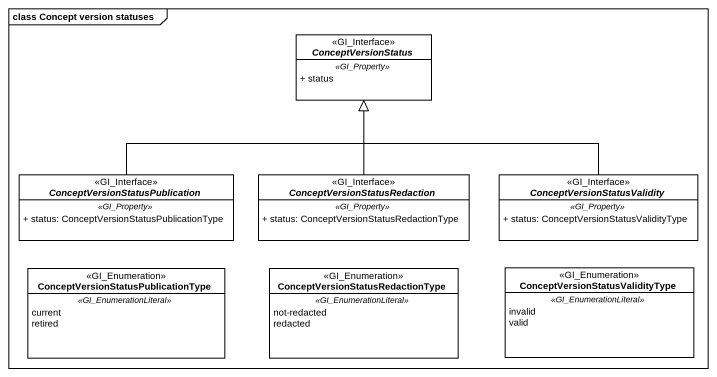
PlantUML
@startuml
mainframe class Concept version statuses
hide circle
hide empty members
skinparam classAttributeIconSize 0
interface ConceptVersionStatus <<GI_Interface>> #FFFFFF {
  .. <<GI_Property>> ..
  + status
}
interface "ConceptVersionStatusPublication" as ConceptVersionStatusPublicat <<GI_Interface>> #FFFFFF {
  .. <<GI_Property>> ..
  + status: ConceptVersionStatusPublicationType
}
interface "ConceptVersionStatusRedaction" as ConceptVersionStatusRedactio <<GI_Interface>> #FFFFFF {
  .. <<GI_Property>> ..
  + status: ConceptVersionStatusRedactionType
}
interface ConceptVersionStatusValidity <<GI_Interface>> #FFFFFF {
  .. <<GI_Property>> ..
  + status: ConceptVersionStatusValidityType
}
enum "ConceptVersionStatusPublicationType" as ConceptVersionStatusPublicat_2 <<GI_Enumeration>> #FFFFFF {
  .. <<GI_EnumerationLiteral>> ..
  current
  retired
}
enum "ConceptVersionStatusRedactionType" as ConceptVersionStatusRedactio_2 <<GI_Enumeration>> #FFFFFF {
  .. <<GI_EnumerationLiteral>> ..
  not-redacted
  redacted
}
enum "ConceptVersionStatusValidityType" as ConceptVersionStatusValidity_2 <<GI_Enumeration>> #FFFFFF {
  .. <<GI_EnumerationLiteral>> ..
  invalid
  valid
}
ConceptVersionStatusPublicat -right-|> ConceptVersionStatus
ConceptVersionStatusRedactio -up-|> ConceptVersionStatus
ConceptVersionStatusValidity -left-|> ConceptVersionStatus
@enduml
